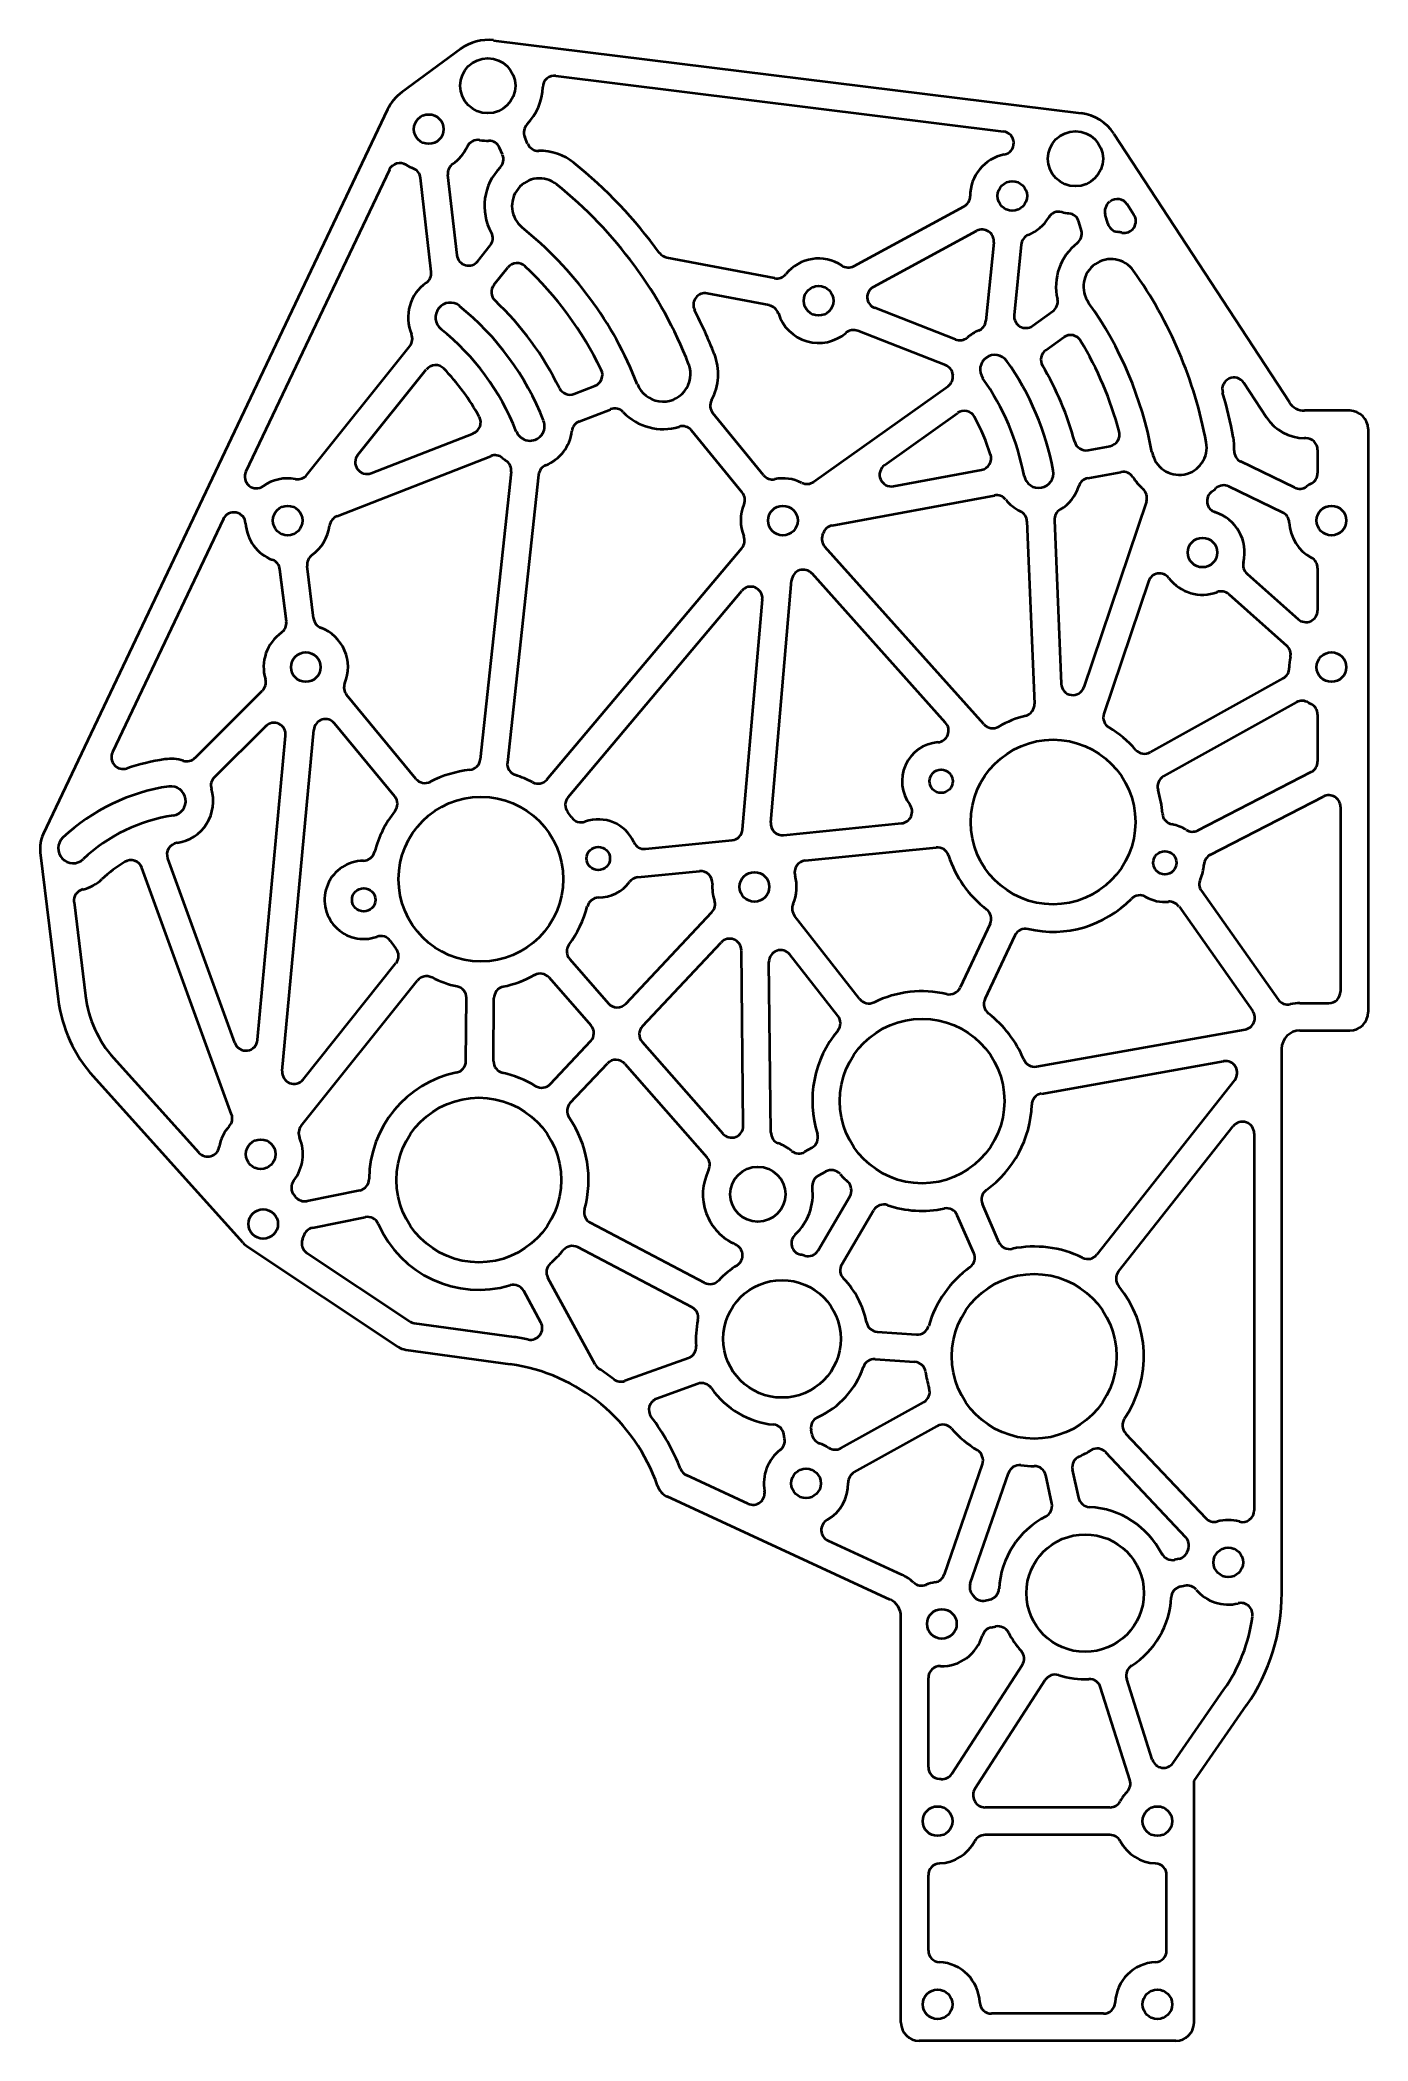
# Model space of a CAD drawing. Header units: inches. Extents: x -76.5 to -67.4, y 1.6 to 15.3.
import ezdxf

# ---------------------------------------------------------------- set-up
doc = ezdxf.new("R2010")
doc.units = ezdxf.units.IN
doc.header["$MEASUREMENT"] = 0
doc.layers.add('Visible', color=7, linetype='Continuous', lineweight=40)

msp = doc.modelspace()

# ---------------------------------------------------------------- linework, layer by layer
at = {"layer": 'Visible'}
for p, q in [((-73.63, 15.218), (-74.033, 14.922)), ((-73.406, 15.277), (-69.395, 14.779)), ((-72.98, 15.035), (-69.925, 14.656)), ((-74.13, 14.805), (-76.479, 9.86)), ((-73.173, 14.571), (-73.193, 14.618)), ((-69.172, 14.64), (-67.974, 12.807)), ((-73.345, 14.497), (-73.365, 14.543)), ((-74.117, 14.394), (-75.096, 12.334)), ((-73.831, 13.697), (-73.904, 14.338)), ((-73.655, 13.811), (-73.718, 14.359)), ((-70.947, 13.737), (-70.195, 14.143)), ((-69.214, 14.027), (-69.231, 14.089)), ((-69.081, 14.158), (-69.035, 14.087)), ((-70.813, 13.596), (-70.109, 13.977)), ((-69.394, 13.977), (-69.411, 14.039)), ((-73.514, 13.77), (-73.429, 13.876)), ((-71.488, 13.653), (-72.223, 13.794)), ((-69.991, 13.898), (-70.046, 13.362)), ((-69.804, 13.883), (-69.853, 13.402)), ((-73.403, 13.609), (-73.308, 13.727)), ((-71.524, 13.469), (-71.947, 13.55)), ((-70.253, 13.236), (-70.804, 13.451)), ((-69.727, 13.329), (-69.589, 13.428)), ((-70.321, 13.061), (-70.919, 13.295)), ((-69.637, 13.163), (-69.513, 13.251)), ((-74.681, 12.312), (-73.977, 13.191)), ((-74.332, 12.448), (-73.865, 13.031)), ((-72.855, 12.864), (-72.714, 12.919)), ((-71.221, 12.265), (-70.304, 12.918)), ((-68.285, 12.939), (-68.131, 12.704)), ((-72.821, 12.676), (-72.607, 12.759)), ((-71.563, 12.31), (-71.909, 12.733)), ((-70.738, 12.379), (-70.239, 12.734)), ((-67.562, 12.75), (-67.87, 12.75)), ((-74.241, 12.323), (-73.544, 12.595)), ((-71.709, 12.192), (-72.054, 12.614)), ((-67.861, 12.562), (-67.87, 12.562)), ((-67.437, 12.625), (-67.437, 8.645)), ((-74.474, 12.031), (-73.425, 12.44)), ((-69.347, 12.481), (-69.198, 12.508)), ((-67.781, 12.482), (-67.781, 12.324)), ((-73.285, 12.333), (-73.498, 10.369)), ((-73.099, 12.313), (-73.311, 10.349)), ((-70.677, 12.235), (-70.075, 12.346)), ((-69.349, 12.29), (-69.124, 12.331)), ((-67.939, 12.225), (-68.306, 12.402)), ((-71.095, 11.967), (-69.987, 12.172)), ((-68.02, 12.056), (-68.387, 12.233)), ((-68.95, 12.13), (-69.377, 10.863)), ((-75.25, 12.011), (-76.006, 10.42)), ((-69.766, 11.995), (-69.714, 10.749)), ((-69.578, 12.002), (-69.532, 10.885)), ((-73.041, 10.234), (-71.711, 11.812)), ((-70.059, 10.61), (-71.144, 11.821)), ((-74.82, 11.311), (-74.864, 11.667)), ((-74.634, 11.333), (-74.678, 11.689)), ((-70.32, 10.62), (-71.232, 11.638)), ((-68.263, 11.637), (-67.914, 11.327)), ((-67.781, 11.676), (-67.781, 11.387)), ((-72.897, 10.113), (-71.712, 11.521)), ((-71.514, 9.94), (-71.372, 11.592)), ((-68.936, 11.585), (-69.24, 10.682)), ((-68.387, 11.497), (-67.992, 11.145)), ((-71.706, 9.891), (-71.571, 11.462)), ((-68.017, 10.924), (-68.924, 10.419)), ((-75.443, 10.382), (-74.984, 10.838)), ((-73.936, 10.238), (-74.409, 10.81)), ((-67.925, 10.76), (-68.833, 10.255)), ((-67.781, 10.676), (-67.781, 10.356)), ((-75.311, 10.249), (-74.961, 10.596)), ((-75.017, 8.456), (-74.825, 10.532)), ((-74.848, 8.244), (-74.633, 10.572)), ((-74.08, 10.118), (-74.492, 10.616)), ((-68.6, 9.886), (-67.825, 10.285)), ((-68.514, 9.719), (-67.742, 10.117)), ((-67.625, 10.046), (-67.625, 8.787)), ((-71.426, 9.854), (-70.621, 9.934)), ((-76.5, 9.736), (-76.378, 8.734)), ((-75.172, 8.436), (-75.63, 9.695)), ((-72.368, 9.759), (-71.778, 9.818)), ((-71.279, 9.68), (-70.385, 9.769)), ((-75.194, 7.948), (-75.806, 9.631)), ((-72.422, 9.566), (-72, 9.608)), ((-68.574, 9.474), (-68.051, 8.732)), ((-76.269, 9.396), (-76.191, 8.757)), ((-72.503, 8.703), (-71.916, 9.328)), ((-70.907, 8.736), (-71.351, 9.302)), ((-68.727, 9.366), (-68.224, 8.653)), ((-70.017, 9.249), (-70.222, 8.813)), ((-69.847, 9.169), (-70.052, 8.734)), ((-72.389, 8.55), (-71.852, 9.121)), ((-71.701, 7.87), (-71.714, 9.067)), ((-71.055, 8.62), (-71.383, 9.039)), ((-74.706, 8.186), (-74.072, 8.979)), ((-73.027, 8.882), (-72.741, 8.556)), ((-72.886, 9.006), (-72.622, 8.705)), ((-71.513, 7.824), (-71.526, 8.988)), ((-74.719, 7.87), (-73.925, 8.861)), ((-73.594, 8.311), (-73.591, 8.743)), ((-73.406, 8.31), (-73.403, 8.741)), ((-67.902, 8.707), (-67.705, 8.707)), ((-69.699, 8.274), (-68.276, 8.528)), ((-67.902, 8.52), (-67.562, 8.52)), ((-75.416, 7.686), (-75.998, 8.332)), ((-73.019, 8.155), (-72.742, 8.449)), ((-72.391, 8.443), (-71.841, 7.817)), ((-68.027, 8.395), (-68.027, 4.681)), ((-75.118, 7.074), (-76.137, 8.206)), ((-72.882, 8.026), (-72.629, 8.296)), ((-72.51, 8.294), (-71.95, 7.657)), ((-69.667, 8.089), (-68.424, 8.311)), ((-69.287, 6.992), (-68.347, 8.182)), ((-69.14, 6.875), (-68.357, 7.867)), ((-68.214, 7.818), (-68.214, 5.246)), ((-71.233, 7.72), (-71.283, 7.692)), ((-71.14, 7.557), (-71.19, 7.529)), ((-74.679, 7.357), (-74.319, 7.43)), ((-70.974, 7.388), (-71.191, 7.02)), ((-74.642, 7.173), (-74.282, 7.246)), ((-70.812, 7.293), (-71.029, 6.924)), ((-70.128, 7.002), (-70.241, 7.259)), ((-69.956, 7.077), (-70.069, 7.335)), ((-71.965, 6.799), (-72.744, 7.207)), ((-75.082, 7.044), (-74.057, 6.362)), ((-74.679, 7.001), (-73.98, 6.536)), ((-72.052, 6.633), (-72.831, 7.041)), ((-72.713, 6.242), (-73.035, 6.833)), ((-73.083, 6.528), (-73.2, 6.743)), ((-73.947, 6.523), (-73.267, 6.429)), ((-70.788, 6.465), (-70.519, 6.447)), ((-74.005, 6.342), (-73.292, 6.243)), ((-72.076, 6.285), (-72.509, 6.129)), ((-70.801, 6.278), (-70.532, 6.26)), ((-72.012, 6.109), (-72.293, 6.008)), ((-71.035, 5.67), (-70.47, 5.984)), ((-71.419, 5.735), (-71.424, 5.765)), ((-71.234, 5.765), (-71.239, 5.796)), ((-70.944, 5.506), (-70.379, 5.821)), ((-69.092, 5.771), (-68.545, 5.192)), ((-69.228, 5.643), (-68.682, 5.063)), ((-71.668, 5.291), (-72.088, 5.485)), ((-70.329, 4.808), (-70.069, 5.561)), ((-70.152, 4.747), (-69.892, 5.5)), ((-69.596, 5.292), (-69.637, 5.485)), ((-69.412, 5.331), (-69.454, 5.524)), ((-70.698, 4.636), (-72.221, 5.34)), ((-70.619, 4.806), (-71.122, 5.039)), ((-68.728, 4.915), (-68.758, 4.908)), ((-68.688, 4.731), (-68.718, 4.725)), ((-70.625, 1.75), (-70.625, 4.523)), ((-70.049, 4.631), (-70.019, 4.637)), ((-70.009, 4.447), (-69.979, 4.454)), ((-70.438, 3.493), (-70.438, 4.103)), ((-70.278, 3.448), (-69.798, 4.19)), ((-70.12, 3.346), (-69.64, 4.089)), ((-69.062, 3.406), (-69.263, 4.038)), ((-68.91, 3.545), (-69.084, 4.095)), ((-68.768, 3.523), (-68.421, 4.023)), ((-68.625, 3.4), (-68.267, 3.916)), ((-68.625, 1.75), (-68.625, 3.4)), ((-69.199, 3.219), (-70.051, 3.219)), ((-69.199, 3.031), (-70.051, 3.031)), ((-70.438, 2.243), (-70.438, 2.757)), ((-68.812, 2.243), (-68.812, 2.757)), ((-69.243, 1.812), (-70.007, 1.812)), ((-68.75, 1.625), (-70.5, 1.625))]:
    msp.add_line(p, q, dxfattribs=at)
for centre, radius in [((-73.445, 14.967), 0.188), ((-73.848, 14.671), 0.101), ((-69.434, 14.469), 0.188), ((-69.865, 14.215), 0.101), ((-71.187, 13.5), 0.101), ((-74.811, 12), 0.101), ((-71.431, 12), 0.101), ((-67.687, 12), 0.101), ((-68.567, 11.782), 0.101), ((-74.687, 11), 0.101), ((-67.687, 11), 0.101), ((-69.587, 9.943), 0.562), ((-70.351, 10.221), 0.0795), ((-73.492, 9.553), 0.562), ((-72.691, 9.694), 0.0795), ((-68.824, 9.665), 0.0795), ((-71.625, 9.5), 0.101), ((-74.292, 9.412), 0.0795), ((-70.481, 8.039), 0.562), ((-73.506, 7.5), 0.562), ((-74.995, 7.676), 0.101), ((-71.602, 7.403), 0.188), ((-74.978, 7.2), 0.101), ((-69.716, 6.297), 0.562), ((-71.437, 6.416), 0.401), ((-71.273, 5.43), 0.101), ((-69.368, 4.681), 0.401), ((-68.391, 4.891), 0.101), ((-70.346, 4.471), 0.101), ((-70.375, 3.125), 0.101), ((-68.875, 3.125), 0.101), ((-70.375, 1.875), 0.101), ((-68.875, 1.875), 0.101)]:
    msp.add_circle(centre, radius, dxfattribs=at)
for centre, radius, start, end in [((-73.445, 14.967), 0.313, 82.9246, 126.3237), ((-72.99, 14.956), 0.08, 82.9246, 178.6005), ((-73.848, 14.671), 0.312, 126.3237, 154.5849), ((-73.445, 14.967), 0.375, 315.7447, 358.6005), ((-69.434, 14.469), 0.313, 33.1566, 82.9246), ((-73.119, 14.649), 0.08, 135.7447, 203.2952), ((-69.935, 14.576), 0.08, 281.0525, 82.9246), ((-73.848, 14.671), 0.288, 304.6798, 335.3217), ((-73.513, 14.517), 0.08, 81.3473, 155.3217), ((-73.445, 14.967), 0.375, 261.3473, 270.8458), ((-73.438, 14.512), 0.08, 23.2952, 90.8458), ((-73.418, 14.465), 0.08, 315.6928, 23.2952), ((-73.099, 14.603), 0.08, 203.2952, 270.8977), ((-73.092, 14.147), 0.376, 51.3237, 90.8977), ((-69.865, 14.215), 0.288, 101.0525, 180.2236), ((-74.045, 14.36), 0.08, 57.5611, 154.5849), ((-73.848, 14.671), 0.288, 237.5611, 248.3324), ((-73.984, 14.329), 0.08, 6.5061, 68.3324), ((-73.638, 14.368), 0.08, 124.6798, 186.5061), ((-73.092, 14.147), 0.376, 135.6928, 208.9261), ((-74.811, 12), 3.126, 35.7371, 51.3237), ((-73.092, 14.147), 0.188, 51.3237, 231.3237), ((-74.811, 12), 2.938, 21.3237, 51.3237), ((-70.233, 14.214), 0.08, 298.3974, 0.2236), ((-69.865, 14.215), 0.288, 292.3696, 329.4737), ((-69.548, 14.028), 0.08, 75.4993, 149.4737), ((-69.434, 14.469), 0.375, 255.4993, 263.0849), ((-69.488, 14.017), 0.08, 15.5343, 83.0849), ((-69.154, 14.11), 0.08, 127.9838, 195.5343), ((-69.434, 14.469), 0.375, 307.9838, 308.8325), ((-69.148, 14.114), 0.08, 33.1566, 128.8325), ((-69.102, 14.043), 0.08, 258.7198, 33.1566), ((-73.491, 13.926), 0.08, 321.3237, 28.9261), ((-74.811, 12), 2.561, 21.3237, 51.3237), ((-70.071, 13.906), 0.08, 354.1958, 118.3974), ((-69.725, 13.875), 0.08, 112.3696, 174.1958), ((-69.471, 13.956), 0.08, 307.9319, 15.5343), ((-69.137, 14.049), 0.08, 195.5343, 263.1368), ((-69.191, 13.596), 0.376, 78.7198, 83.1368), ((-73.576, 13.82), 0.08, 186.5061, 321.3237), ((-72.208, 13.873), 0.08, 215.7371, 259.1514), ((-69.191, 13.596), 0.376, 127.9319, 193.0781), ((-73.911, 13.688), 0.08, 304.6798, 6.5061), ((-73.245, 13.677), 0.08, 46.9799, 141.3237), ((-74.811, 12), 2.374, 25.6675, 46.9799), ((-71.473, 13.732), 0.08, 259.1514, 320.9776), ((-71.187, 13.5), 0.288, 56.5711, 140.9776), ((-70.985, 13.807), 0.08, 236.5711, 298.3974), ((-69.191, 13.596), 0.188, 35.4757, 215.4757), ((-71.431, 12), 2.938, 10.4757, 35.4757), ((-73.701, 13.386), 0.288, 124.6798, 203.1499), ((-73.34, 13.559), 0.08, 141.3237, 226.6732), ((-71.962, 13.472), 0.08, 79.1514, 207.3226), ((-70.775, 13.525), 0.08, 118.3974, 248.6565), ((-73.701, 13.386), 0.101, 51.3237, 231.3237), ((-74.811, 12), 1.875, 21.3237, 51.3237), ((-74.811, 12), 2.063, 25.9742, 46.6732), ((-74.811, 12), 3.126, 21.3237, 27.3226), ((-71.539, 13.39), 0.08, 17.3251, 79.1514), ((-71.187, 13.5), 0.288, 197.3251, 310.4827), ((-69.773, 13.394), 0.08, 174.1958, 305.4757), ((-69.635, 13.493), 0.08, 305.4757, 13.0781), ((-71.431, 12), 2.562, 10.4757, 35.4757), ((-74.04, 13.241), 0.08, 321.3237, 23.1499), ((-74.811, 12), 1.674, 21.3237, 51.3237), ((-70.949, 13.22), 0.08, 68.6565, 130.4827), ((-70.224, 13.31), 0.08, 248.6565, 310.4827), ((-69.985, 13.03), 0.288, 112.3696, 130.4827), ((-70.125, 13.37), 0.08, 292.3696, 354.1958), ((-69.467, 13.186), 0.08, 31.1319, 125.4757), ((-72.249, 13), 0.376, 331.689, 21.3237), ((-69.985, 13.03), 0.1, 35.4757, 215.4757), ((-69.59, 13.098), 0.08, 125.4757, 210.8252), ((-71.431, 12), 2.374, 14.8195, 31.1319), ((-73.802, 12.981), 0.08, 44.2301, 141.3237), ((-74.811, 12), 1.487, 28.4172, 44.2301), ((-72.743, 12.994), 0.08, 291.3237, 25.6675), ((-72.249, 13), 0.188, 201.3237, 21.3237), ((-70.35, 12.986), 0.08, 6.8302, 68.6565), ((-70.35, 12.983), 0.08, 305.4757, 7.3019), ((-69.985, 13.03), 0.288, 186.8302, 187.3019), ((-71.431, 12), 1.674, 10.4757, 35.4757), ((-71.431, 12), 1.876, 10.4757, 35.4757), ((-71.431, 12), 2.063, 15.1262, 30.8252), ((-68.352, 12.896), 0.08, 33.1566, 196.2234), ((-72.884, 12.939), 0.08, 205.9742, 291.3237), ((-71.431, 12), 3.126, 10.4757, 16.2234), ((-73.573, 12.67), 0.08, 291.3237, 28.4172), ((-72.578, 12.685), 0.08, 43.7212, 111.3237), ((-72.249, 13), 0.376, 223.7212, 286.894), ((-71.847, 12.784), 0.08, 151.689, 219.2915), ((-70.193, 12.669), 0.08, 28.3821, 125.4757), ((-71.431, 12), 1.487, 17.5692, 28.3821), ((-67.87, 12.875), 0.312, 213.1566, 270), ((-67.87, 12.875), 0.125, 213.1566, 270), ((-67.562, 12.625), 0.125, 0, 90), ((-73.157, 12.645), 0.1, 201.3237, 21.3237), ((-73.157, 12.645), 0.288, 292.0005, 353.1499), ((-72.792, 12.602), 0.08, 111.3237, 173.1499), ((-72.116, 12.564), 0.08, 39.2915, 106.894), ((-69.213, 12.587), 0.08, 280.4757, 14.8195), ((-68.726, 12.5), 0.376, 356.6967, 10.4757), ((-67.861, 12.482), 0.08, 0, 90), ((-74.27, 12.398), 0.08, 141.3237, 291.3237), ((-73.396, 12.366), 0.08, 49.4974, 111.3237), ((-73.157, 12.645), 0.288, 229.4974, 235.6531), ((-70.089, 12.425), 0.08, 280.4757, 17.5692), ((-69.362, 12.559), 0.08, 195.1262, 280.4757), ((-68.726, 12.5), 0.188, 190.4757, 10.4757), ((-68.271, 12.474), 0.08, 176.6967, 244.2992), ((-75.024, 12.3), 0.08, 154.5849, 305.4917), ((-74.743, 12.362), 0.08, 259.4974, 321.3237), ((-73.365, 12.342), 0.08, 353.8268, 55.6531), ((-73.019, 12.304), 0.08, 112.0005, 173.8268), ((-71.502, 12.361), 0.08, 219.2915, 281.1178), ((-70.691, 12.313), 0.08, 125.4757, 280.4757), ((-69.685, 12.323), 0.1, 190.4757, 10.4757), ((-69.335, 12.211), 0.08, 100.4757, 162.3019), ((-69.109, 12.252), 0.08, 32.8732, 100.4757), ((-68.726, 12.5), 0.376, 212.8732, 228.9902), ((-67.861, 12.324), 0.08, 298.1737, 0), ((-74.811, 12), 0.288, 79.4974, 125.4917), ((-71.77, 12.141), 0.08, 337.4652, 39.2915), ((-71.431, 12), 0.288, 63.6494, 101.1178), ((-71.267, 12.33), 0.08, 243.6494, 305.4757), ((-69.973, 12.093), 0.08, 38.6494, 100.4757), ((-69.685, 12.323), 0.288, 300.5232, 342.3019), ((-69.026, 12.156), 0.08, 341.3878, 48.9902), ((-68.456, 12.133), 0.08, 126.4071, 252.3205), ((-68.726, 12.5), 0.376, 306.4071, 311.9016), ((-68.422, 12.161), 0.08, 64.2992, 131.9016), ((-67.904, 12.297), 0.08, 244.2992, 306.1254), ((-67.687, 12), 0.288, 118.1737, 126.1254), ((-75.178, 11.976), 0.08, 3.6782, 154.5849), ((-74.445, 11.956), 0.08, 111.3237, 173.1499), ((-71.431, 12), 0.288, 157.4652, 201.7211), ((-69.685, 12.323), 0.288, 218.6494, 244.1757), ((-69.845, 11.991), 0.08, 2.3494, 64.1757), ((-69.498, 12.006), 0.08, 120.5232, 182.3494), ((-68.567, 11.782), 0.288, 346.5344, 72.3205), ((-68.055, 11.984), 0.08, 2.4729, 64.2992), ((-74.811, 12), 0.288, 183.6782, 248.8401), ((-74.811, 12), 0.288, 305.1876, 353.1499), ((-71.772, 11.864), 0.08, 319.8948, 21.7211), ((-71.085, 11.874), 0.08, 160.0345, 221.8608), ((-71.431, 12), 0.288, 340.0345, 342.3019), ((-71.08, 11.888), 0.08, 100.4757, 162.3019), ((-67.687, 12), 0.288, 182.4729, 241.8263), ((-74.598, 11.699), 0.08, 125.1876, 187.0138), ((-67.861, 11.676), 0.08, 0, 61.8263), ((-74.943, 11.657), 0.08, 7.0138, 68.8401), ((-71.292, 11.585), 0.08, 41.8608, 175.0835), ((-68.86, 11.559), 0.08, 37.3729, 161.3878), ((-68.567, 11.782), 0.288, 217.3729, 290.1869), ((-68.21, 11.697), 0.08, 166.5344, 228.3606), ((-71.651, 11.469), 0.08, 355.0835, 139.8948), ((-68.441, 11.437), 0.08, 48.3606, 110.1869), ((-74.555, 11.343), 0.08, 187.0138, 248.8401), ((-67.861, 11.387), 0.08, 228.3606, 0), ((-74.687, 11), 0.288, 125.1876, 196.6284), ((-74.9, 11.301), 0.08, 305.1876, 7.0138), ((-74.687, 11), 0.288, 337.747, 68.8401), ((-68.045, 11.086), 0.08, 346.5344, 48.3606), ((-67.687, 11), 0.288, 166.5344, 180.9128), ((-68.055, 10.994), 0.08, 299.0866, 0.9128), ((-75.04, 10.895), 0.08, 314.8021, 16.6284), ((-74.347, 10.861), 0.08, 157.747, 219.5732), ((-69.452, 10.889), 0.08, 182.3494, 341.3878), ((-69.587, 9.943), 0.749, 104.4441, 119.7662), ((-69.794, 10.746), 0.08, 284.4441, 2.3494), ((-69.164, 10.656), 0.08, 161.3878, 239.2931), ((-67.887, 10.69), 0.08, 57.2603, 119.0866), ((-67.687, 11), 0.288, 237.2603, 241.8263), ((-67.861, 10.676), 0.08, 0, 61.8263), ((-74.905, 10.54), 0.08, 354.7219, 134.8021), ((-74.553, 10.565), 0.08, 39.5732, 174.7219), ((-70.38, 10.567), 0.08, 274.735, 41.8608), ((-69.999, 10.663), 0.08, 221.8608, 299.7662), ((-69.587, 9.943), 0.749, 41.1812, 59.2931), ((-75.934, 10.385), 0.08, 154.5849, 288.4363), ((-75.5, 10.438), 0.08, 252.9759, 314.8021), ((-70.351, 10.221), 0.267, 94.735, 216.6986), ((-68.963, 10.489), 0.08, 221.1812, 299.0866), ((-75.422, 8.85), 1.538, 98.5217, 108.4363), ((-75.607, 10.086), 0.288, 72.9759, 98.5217), ((-75.255, 10.192), 0.08, 134.8021, 196.6284), ((-73.492, 9.553), 0.749, 95.9214, 117.4786), ((-73.577, 10.378), 0.08, 275.9214, 353.8268), ((-73.232, 10.34), 0.08, 173.8268, 251.7322), ((-73.492, 9.553), 0.749, 61.9894, 71.7322), ((-68.794, 10.185), 0.08, 119.0866, 196.9919), ((-67.861, 10.356), 0.08, 297.23, 0), ((-75.422, 8.85), 1.351, 98.5217, 133.0739), ((-75.607, 10.086), 0.1, 278.5217, 98.5217), ((-75.607, 10.086), 0.288, 278.5217, 16.6284), ((-74.142, 10.067), 0.08, 321.6679, 39.5732), ((-73.874, 10.289), 0.08, 219.5732, 297.4786), ((-73.102, 10.285), 0.08, 241.9894, 319.8948), ((-72.836, 10.061), 0.08, 139.8948, 217.8002), ((-69.587, 9.943), 0.749, 4.3765, 16.9919), ((-67.705, 10.046), 0.08, 0, 117.23), ((-75.422, 8.85), 1.15, 98.5217, 133.0739), ((-73.492, 9.553), 0.749, 141.6679, 165.6235), ((-73.492, 9.553), 0.749, 34.3765, 37.8002), ((-72.807, 10.021), 0.08, 214.3765, 289.4839), ((-70.629, 10.014), 0.08, 275.7063, 36.6986), ((-68.761, 10.006), 0.08, 184.3765, 259.4839), ((-76.276, 9.763), 0.225, 154.5849, 186.9453), ((-76.276, 9.763), 0.101, 133.0739, 313.0739), ((-72.691, 9.694), 0.267, 24.6969, 109.4839), ((-71.786, 9.898), 0.08, 275.7063, 355.0835), ((-71.434, 9.933), 0.08, 175.0835, 275.7063), ((-68.824, 9.665), 0.267, 57.2777, 79.4839), ((-68.636, 9.957), 0.08, 237.2777, 297.23), ((-75.555, 9.722), 0.08, 98.6387, 200), ((-75.422, 8.85), 0.962, 98.5217, 98.6387), ((-74.295, 9.759), 0.08, 270.5161, 345.6235), ((-72.376, 9.839), 0.08, 204.6969, 275.7063), ((-70.377, 9.69), 0.08, 17.8009, 95.7063), ((-69.587, 9.943), 0.749, 197.8009, 232.7548), ((-68.477, 9.648), 0.08, 117.23, 177.1823), ((-75.422, 8.85), 0.962, 121.3613, 133.0739), ((-75.881, 9.603), 0.08, 20, 121.3613), ((-74.292, 9.412), 0.267, 90.5161, 289.4839), ((-72.414, 9.486), 0.08, 95.7063, 143.1723), ((-71.992, 9.528), 0.08, 355.6078, 95.7063), ((-71.625, 9.5), 0.288, 336.2372, 15.8048), ((-71.271, 9.6), 0.08, 95.7063, 195.8048), ((-68.824, 9.665), 0.267, 335.244, 357.1823), ((-76.19, 9.406), 0.08, 103.4988, 186.9453), ((-76.276, 9.763), 0.288, 283.4988, 313.0739), ((-72.688, 9.347), 0.08, 90.5161, 165.6235), ((-72.691, 9.694), 0.267, 270.5161, 323.1723), ((-71.625, 9.5), 0.288, 175.6078, 198.5854), ((-68.995, 9.363), 0.08, 60.5161, 135.6235), ((-68.824, 9.665), 0.267, 240.5161, 275.1487), ((-68.509, 9.52), 0.08, 155.244, 215.1963), ((-73.492, 9.553), 0.749, 323.399, 345.6235), ((-71.974, 9.383), 0.08, 316.7591, 18.5854), ((-71.288, 9.352), 0.08, 156.2372, 218.0635), ((-70.089, 9.283), 0.08, 334.8494, 52.7548), ((-69.587, 9.943), 0.749, 256.944, 315.6235), ((-68.793, 9.32), 0.08, 35.1963, 95.1487), ((-74.176, 9.085), 0.08, 34.3765, 109.4839), ((-69.775, 9.135), 0.08, 76.944, 154.8494), ((-73.492, 9.553), 0.749, 214.3765, 219.2226), ((-74.134, 9.029), 0.08, 321.3172, 39.2226), ((-72.826, 9.059), 0.08, 143.399, 221.3044), ((-71.794, 9.067), 0.08, 0.6231, 136.7591), ((-71.446, 8.989), 0.08, 38.0635, 180.6231), ((-73.863, 8.811), 0.08, 63.4118, 141.3172), ((-73.492, 9.553), 0.749, 243.4118, 257.5069), ((-73.492, 9.553), 0.749, 281.6961, 299.2098), ((-73.087, 8.829), 0.08, 41.3044, 119.2098), ((-75.422, 8.85), 0.775, 186.9453, 222.0183), ((-73.671, 8.743), 0.08, 359.6015, 77.5069), ((-73.323, 8.741), 0.08, 101.6961, 179.6015), ((-70.481, 8.039), 0.749, 76.944, 115.9689), ((-70.294, 8.847), 0.08, 256.944, 334.8494), ((-67.705, 8.787), 0.08, 270, 0), ((-75.422, 8.85), 0.962, 186.9453, 222.0183), ((-72.562, 8.758), 0.08, 221.3044, 316.7591), ((-71.118, 8.571), 0.08, 320.1581, 38.0635), ((-70.844, 8.785), 0.08, 218.0635, 295.9689), ((-69.979, 8.7), 0.08, 154.8494, 232.7548), ((-70.481, 8.039), 0.749, 22.1981, 52.7548), ((-68.29, 8.606), 0.08, 280.1035, 35.1963), ((-67.986, 8.778), 0.08, 215.1963, 282.3384), ((-67.902, 8.395), 0.312, 90, 102.3384), ((-67.562, 8.645), 0.125, 270, 0), ((-72.801, 8.503), 0.08, 316.7591, 41.3044), ((-72.331, 8.496), 0.08, 136.7591, 221.3044), ((-70.481, 8.039), 0.749, 140.1581, 197.5044), ((-67.902, 8.395), 0.125, 90, 180), ((-75.096, 8.463), 0.08, 200, 354.7219), ((-74.768, 8.236), 0.08, 174.7219, 321.3172), ((-73.506, 7.5), 0.749, 101.6961, 179.42), ((-73.674, 8.312), 0.08, 281.6961, 359.6015), ((-73.326, 8.31), 0.08, 179.6015, 257.5069), ((-73.506, 7.5), 0.749, 58.8537, 77.5069), ((-72.57, 8.241), 0.08, 41.3044, 136.7591), ((-69.713, 8.353), 0.08, 202.1981, 280.1035), ((-68.41, 8.232), 0.08, 321.7138, 100.1035), ((-73.077, 8.21), 0.08, 238.8537, 316.7591), ((-69.653, 8.011), 0.08, 100.1035, 178.0089), ((-75.269, 7.921), 0.08, 318.1737, 20), ((-72.824, 7.972), 0.08, 136.7591, 214.6645), ((-73.506, 7.5), 0.749, 344.4431, 34.6645), ((-70.481, 8.039), 0.749, 305.8024, 358.0089), ((-74.995, 7.676), 0.288, 138.1737, 169.9805), ((-74.995, 7.676), 0.288, 321.6584, 23.1435), ((-74.656, 7.82), 0.08, 141.3172, 203.1435), ((-71.781, 7.869), 0.08, 221.3044, 0.6231), ((-71.433, 7.825), 0.08, 180.6231, 248.1736), ((-71.272, 7.79), 0.08, 299.599, 17.5044), ((-68.294, 7.818), 0.08, 0, 141.7138), ((-75.357, 7.74), 0.08, 222.0183, 349.9805), ((-72.01, 7.604), 0.08, 333.7539, 41.3044), ((-71.602, 7.403), 0.375, 52.0485, 68.1736), ((-71.322, 7.761), 0.08, 232.0485, 299.599), ((-71.602, 7.403), 0.375, 153.7539, 246.2042), ((-71.151, 7.459), 0.08, 119.599, 187.1496), ((-71.1, 7.488), 0.08, 41.6936, 119.599), ((-70.481, 8.039), 0.749, 221.6936, 227.4014), ((-74.706, 7.447), 0.08, 141.6584, 222.2363), ((-74.978, 7.2), 0.288, 39.6884, 42.2363), ((-74.695, 7.435), 0.08, 219.6884, 281.5146), ((-74.335, 7.508), 0.08, 281.5146, 359.42), ((-71.602, 7.403), 0.375, 312.7545, 7.1496), ((-71.043, 7.429), 0.08, 329.496, 47.4014), ((-69.996, 7.367), 0.08, 125.8024, 203.7078), ((-74.266, 7.168), 0.08, 23.6092, 101.5146), ((-72.707, 7.278), 0.08, 164.4431, 242.3485), ((-70.743, 7.253), 0.08, 71.5906, 149.496), ((-70.481, 8.039), 0.749, 251.5906, 281.6132), ((-70.314, 7.227), 0.08, 23.7078, 101.6132), ((-74.978, 7.2), 0.288, 338.9258, 343.3409), ((-74.626, 7.095), 0.08, 101.5146, 163.3409), ((-73.506, 7.5), 0.749, 203.6092, 286.4997), ((-71.293, 7.069), 0.08, 132.7545, 257.5345), ((-74.978, 7.2), 0.188, 222.0183, 236.3699), ((-74.635, 7.068), 0.08, 158.9258, 236.3699), ((-73.506, 7.5), 0.749, 310.689, 320.2539), ((-72.868, 6.97), 0.08, 62.3485, 140.2539), ((-71.786, 6.986), 0.08, 301.4242, 66.2042), ((-71.437, 6.416), 0.588, 74.5723, 77.5345), ((-71.26, 7.06), 0.08, 254.5723, 329.496), ((-70.201, 6.97), 0.08, 305.8024, 23.7078), ((-69.883, 7.109), 0.08, 203.7078, 281.6132), ((-69.716, 6.297), 0.749, 63.8085, 101.6132), ((-69.35, 7.041), 0.08, 243.8085, 321.7138), ((-72.965, 6.871), 0.08, 130.689, 208.5943), ((-71.437, 6.416), 0.588, 121.4242, 137.2722), ((-70.96, 6.884), 0.08, 149.496, 224.4197), ((-71.437, 6.416), 0.588, 11.1113, 44.4197), ((-69.716, 6.297), 0.749, 125.8024, 163.9404), ((-69.077, 6.826), 0.08, 141.7138, 219.6192), ((-73.27, 6.705), 0.08, 28.5943, 106.4997), ((-71.928, 6.87), 0.08, 242.3485, 317.2722), ((-69.716, 6.297), 0.749, 325.407, 39.6192), ((-72.089, 6.562), 0.08, 347.4248, 62.3485), ((-73.936, 6.603), 0.08, 236.3699, 262.0878), ((-73.464, 5.011), 1.431, 78.1444, 82.0878), ((-73.153, 6.49), 0.08, 258.1444, 28.5943), ((-71.437, 6.416), 0.588, 167.4248, 184.7887), ((-70.782, 6.545), 0.08, 191.1113, 266.035), ((-70.513, 6.526), 0.08, 266.035, 343.9404), ((-73.988, 6.466), 0.125, 236.3699, 262.0878), ((-72.103, 6.361), 0.08, 289.865, 4.7887), ((-73.464, 5.011), 1.244, 18.8271, 82.0878), ((-72.643, 6.28), 0.08, 208.5943, 237.1007), ((-73.464, 5.011), 1.431, 52.1289, 57.1007), ((-71.437, 6.416), 0.588, 294.5556, 340.9588), ((-70.806, 6.198), 0.08, 86.035, 160.9588), ((-70.537, 6.18), 0.08, 8.1297, 86.035), ((-69.716, 6.297), 0.749, 188.1297, 197.0222), ((-72.536, 6.204), 0.08, 232.1289, 289.865), ((-71.985, 6.034), 0.08, 34.9413, 109.865), ((-71.437, 6.416), 0.588, 214.9413, 264.4031), ((-70.509, 6.054), 0.08, 299.1168, 17.0222), ((-72.266, 5.932), 0.08, 109.865, 217.5534), ((-73.464, 5.011), 1.431, 21.1893, 37.5534), ((-71.16, 5.809), 0.08, 114.5556, 189.4793), ((-69.033, 5.826), 0.08, 145.407, 223.3124), ((-71.503, 5.752), 0.08, 9.4793, 84.4031), ((-71.155, 5.779), 0.08, 189.4793, 251.3056), ((-70.34, 5.751), 0.08, 41.2114, 119.1168), ((-69.716, 6.297), 0.749, 221.2114, 238.8732), ((-71.273, 5.43), 0.288, 127.6531, 190.4027), ((-71.498, 5.721), 0.08, 307.6531, 9.4793), ((-71.273, 5.43), 0.288, 57.2905, 71.3056), ((-71.074, 5.74), 0.08, 237.2905, 299.1168), ((-70.145, 5.587), 0.08, 340.9678, 58.8732), ((-69.376, 5.541), 0.08, 114.2347, 192.1401), ((-69.716, 6.297), 0.749, 294.2347, 301.2177), ((-69.286, 5.588), 0.08, 43.3124, 121.2177), ((-72.055, 5.558), 0.08, 201.1893, 245.2125), ((-70.905, 5.436), 0.08, 119.1168, 180.943), ((-69.816, 5.474), 0.08, 83.0624, 160.9678), ((-69.716, 6.297), 0.749, 263.0624, 270.0454), ((-69.715, 5.468), 0.08, 12.1401, 90.0454), ((-72.168, 5.453), 0.125, 198.8271, 245.2125), ((-71.635, 5.364), 0.08, 245.2125, 10.4027), ((-71.273, 5.43), 0.288, 300.0224, 0.943), ((-69.334, 5.348), 0.08, 192.1401, 267.0638), ((-69.368, 4.681), 0.588, 117.2163, 177.0638), ((-69.674, 5.275), 0.08, 297.2163, 12.1401), ((-69.368, 4.681), 0.588, 27.2163, 87.0638), ((-68.487, 5.247), 0.08, 223.3124, 285.1386), ((-68.294, 5.246), 0.08, 254.8197, 0), ((-71.089, 5.111), 0.08, 120.0224, 245.2125), ((-68.74, 5.008), 0.08, 341.4861, 43.3124), ((-68.391, 4.891), 0.288, 74.8197, 105.1386), ((-68.774, 4.987), 0.08, 207.2163, 282.1401), ((-68.745, 4.993), 0.08, 282.1401, 343.9663), ((-68.391, 4.891), 0.288, 161.4861, 163.9663), ((-70.75, 4.523), 0.312, 47.4312, 65.2125), ((-70.405, 4.834), 0.08, 279.1415, 340.9678), ((-70.484, 4.812), 0.08, 227.4312, 292.0826), ((-70.346, 4.471), 0.288, 99.1415, 112.0826), ((-70.076, 4.721), 0.08, 160.9678, 222.794), ((-70.346, 4.471), 0.288, 40.3138, 42.794), ((-70.066, 4.709), 0.08, 220.3138, 282.1401), ((-70.036, 4.715), 0.08, 282.1401, 357.0638), ((-69.368, 4.681), 0.588, 302.6732, 357.0638), ((-68.701, 4.647), 0.08, 102.1401, 177.0638), ((-68.671, 4.653), 0.08, 40.3138, 102.1401), ((-68.391, 4.891), 0.288, 220.3138, 283.5455), ((-69.368, 4.681), 1.342, 325.2099, 0), ((-70.75, 4.523), 0.125, 0, 65.2125), ((-69.368, 4.681), 1.154, 325.2099, 352.1083), ((-68.305, 4.534), 0.08, 352.1083, 103.5455), ((-70.346, 4.471), 0.288, 268.2305, 343.9663), ((-69.992, 4.369), 0.08, 102.1401, 163.9663), ((-69.963, 4.375), 0.08, 27.2163, 102.1401), ((-69.368, 4.681), 0.588, 207.2163, 222.0269), ((-69.865, 4.234), 0.08, 327.1032, 42.0269), ((-70.358, 4.103), 0.08, 88.2305, 180), ((-69.573, 4.045), 0.08, 72.1794, 147.1032), ((-69.368, 4.681), 0.588, 252.1794, 272.5206), ((-69.008, 4.119), 0.08, 122.6732, 197.5969), ((-69.339, 4.014), 0.08, 17.5969, 92.5206), ((-70.358, 3.493), 0.08, 180, 267.2743), ((-70.345, 3.492), 0.08, 265.2769, 327.1032), ((-68.833, 3.569), 0.08, 197.5969, 325.2099), ((-70.375, 3.125), 0.288, 85.2769, 87.2743), ((-70.053, 3.303), 0.08, 147.1032, 208.9294), ((-68.875, 3.125), 0.288, 135.7706, 151.8263), ((-69.139, 3.382), 0.08, 315.7706, 17.5969), ((-70.375, 3.125), 0.288, 28.1737, 28.9294), ((-70.051, 3.299), 0.08, 208.1737, 270), ((-69.199, 3.299), 0.08, 270, 331.8263), ((-70.051, 2.951), 0.08, 90, 151.8263), ((-69.199, 2.951), 0.08, 28.1737, 90), ((-70.375, 3.125), 0.288, 272.7257, 331.8263), ((-68.875, 3.125), 0.288, 208.1737, 267.2743), ((-70.358, 2.757), 0.08, 92.7257, 180), ((-68.892, 2.757), 0.08, 0, 87.2743), ((-70.358, 2.243), 0.08, 180, 267.2743), ((-68.892, 2.243), 0.08, 272.7257, 0), ((-70.375, 1.875), 0.288, 2.7257, 87.2743), ((-68.875, 1.875), 0.288, 92.7257, 177.2743), ((-70.007, 1.892), 0.08, 182.7257, 270), ((-69.243, 1.892), 0.08, 270, 357.2743), ((-70.5, 1.75), 0.125, 180, 270), ((-68.75, 1.75), 0.125, 270, 0)]:
    msp.add_arc(centre, radius, start, end, dxfattribs=at)

doc.saveas('drawing.dxf')
